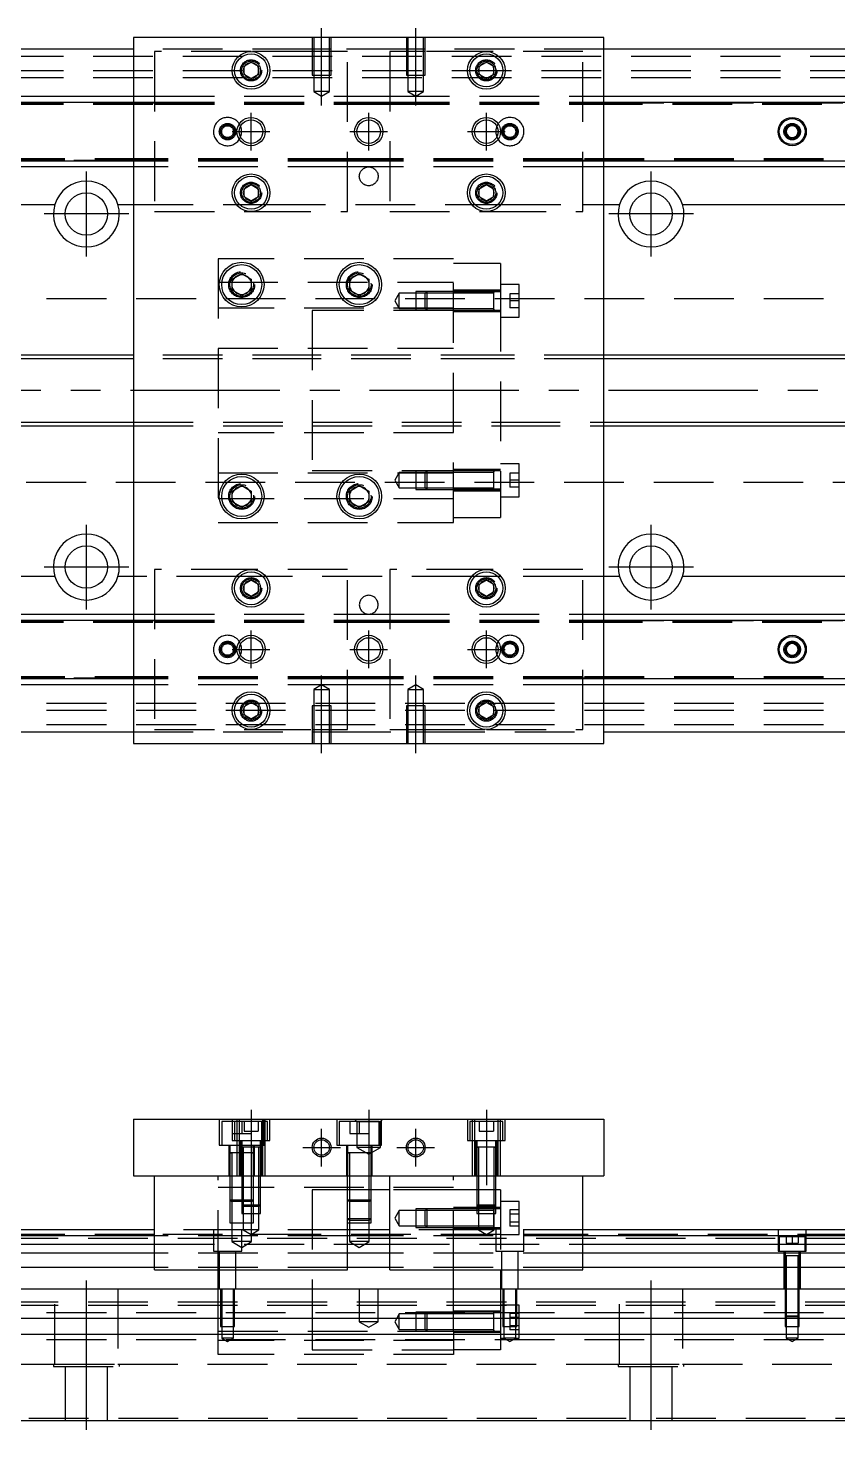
# Model space of a CAD drawing. Extents: x -11 to 662, y -257 to 77.
# Drawn here: x 157.6 to 329.7, y -220.8 to 77 of the extents above; entities that cross this region are included whole.
import ezdxf

# ---------------------------------------------------------------- set-up
doc = ezdxf.new("R2010")
doc.units = 0
doc.linetypes.add('CENTER', pattern=[50.8, 31.75, -6.35, 6.35, -6.35])
doc.linetypes.add('DASHED', pattern=[19.05, 12.7, -6.35])
doc.layers.get('0').update_dxf_attribs({"linetype": 'CONTINUOUS'})
doc.layers.add('CENTER', color=1, linetype='CENTER')

msp = doc.modelspace()

# ---------------------------------------------------------------- linework, layer by layer
at = {"color": 7, "linetype": 'CONTINUOUS'}
for p, q in [((280, 75), (180, 75)), ((180, 75), (180, -75)), ((280, -75), (280, 75)), ((180, 72.5), (0, 72.5)), ((460, 72.5), (280, 72.5)), ((203.5, 68.866026), (205, 69.73205)), ((203.5, 67.133974), (203.5, 68.866026)), ((205, 69.73205), (206.5, 68.866026)), ((206.5, 68.866026), (206.5, 67.133974)), ((253.5, 68.866026), (255, 69.73205)), ((253.5, 67.133974), (253.5, 68.866026)), ((255, 69.73205), (256.5, 68.866026)), ((256.5, 68.866026), (256.5, 67.133974)), ((205, 66.26795), (203.5, 67.133974)), ((206.5, 67.133974), (205, 66.26795)), ((255, 66.26795), (253.5, 67.133974)), ((256.5, 67.133974), (255, 66.26795)), ((0, 62.5), (180, 62.5)), ((0, 61.247728), (180, 61.247728)), ((280, 62.5), (460, 62.5)), ((280, 61.247728), (460, 61.247728)), ((318.75, 55.721688), (320, 56.443376)), ((318.75, 54.278312), (318.75, 55.721688)), ((320, 53.556624), (318.75, 54.278312)), ((320, 56.443376), (321.25, 55.721688)), ((321.25, 54.278312), (320, 53.556624)), ((321.25, 55.721688), (321.25, 54.278312)), ((180, 48.752272), (0, 48.752272)), ((460, 48.752272), (280, 48.752272)), ((180, 47.5), (0, 47.5)), ((460, 47.5), (280, 47.5)), ((203.5, 42.866026), (205, 43.73205)), ((203.5, 41.133974), (203.5, 42.866026)), ((205, 43.73205), (206.5, 42.866026)), ((206.5, 42.866026), (206.5, 41.133974)), ((253.5, 42.866026), (255, 43.73205)), ((253.5, 41.133974), (253.5, 42.866026)), ((255, 43.73205), (256.5, 42.866026)), ((256.5, 42.866026), (256.5, 41.133974)), ((56.708204, 39.5), (163.291796, 39.5)), ((176.708204, 39.5), (180, 39.5)), ((205, 40.26795), (203.5, 41.133974)), ((206.5, 41.133974), (205, 40.26795)), ((255, 40.26795), (253.5, 41.133974)), ((256.5, 41.133974), (255, 40.26795)), ((280, 39.5), (283.291796, 39.5)), ((296.708204, 39.5), (403.291796, 39.5)), ((201, 23.6547), (203, 24.809402)), ((203, 24.809402), (205, 23.6547)), ((226, 23.6547), (228, 24.809402)), ((228, 24.809402), (230, 23.6547)), ((201, 21.3453), (201, 23.6547)), ((203, 20.190598), (201, 21.3453)), ((205, 21.3453), (203, 20.190598)), ((205, 23.6547), (205, 21.3453)), ((226, 21.3453), (226, 23.6547)), ((228, 20.190598), (226, 21.3453)), ((230, 21.3453), (228, 20.190598)), ((230, 23.6547), (230, 21.3453)), ((248, 20.702558), (242, 20.702558)), ((242, 17.402558), (248, 17.402558)), ((180, 7.5), (40.5, 7.5)), ((410, 7.5), (280, 7.5)), ((40.5, -7.5), (180, -7.5)), ((280, -7.5), (410, -7.5)), ((248, -17.402558), (242, -17.402558)), ((201, -21.3453), (203, -20.190598)), ((203, -20.190598), (205, -21.3453)), ((226, -21.3453), (228, -20.190598)), ((228, -20.190598), (230, -21.3453)), ((242, -20.702558), (248, -20.702558)), ((201, -23.6547), (201, -21.3453)), ((203, -24.809402), (201, -23.6547)), ((205, -23.6547), (203, -24.809402)), ((205, -21.3453), (205, -23.6547)), ((226, -23.6547), (226, -21.3453)), ((228, -24.809402), (226, -23.6547)), ((230, -23.6547), (228, -24.809402)), ((230, -21.3453), (230, -23.6547)), ((163.291796, -39.5), (56.708204, -39.5)), ((180, -39.5), (176.708204, -39.5)), ((203.5, -41.133974), (205, -40.26795)), ((203.5, -42.866026), (203.5, -41.133974)), ((205, -40.26795), (206.5, -41.133974)), ((206.5, -41.133974), (206.5, -42.866026)), ((253.5, -41.133974), (255, -40.26795)), ((253.5, -42.866026), (253.5, -41.133974)), ((255, -40.26795), (256.5, -41.133974)), ((256.5, -41.133974), (256.5, -42.866026)), ((283.291796, -39.5), (280, -39.5)), ((403.291796, -39.5), (296.708204, -39.5)), ((205, -43.73205), (203.5, -42.866026)), ((206.5, -42.866026), (205, -43.73205)), ((255, -43.73205), (253.5, -42.866026)), ((256.5, -42.866026), (255, -43.73205)), ((0, -47.5), (180, -47.5)), ((280, -47.5), (460, -47.5)), ((0, -48.752272), (180, -48.752272)), ((280, -48.752272), (460, -48.752272)), ((318.75, -54.278312), (320, -53.556624)), ((320, -53.556624), (321.25, -54.278312)), ((318.75, -55.721688), (318.75, -54.278312)), ((320, -56.443376), (318.75, -55.721688)), ((321.25, -55.721688), (320, -56.443376)), ((321.25, -54.278312), (321.25, -55.721688)), ((180, -61.247728), (0, -61.247728)), ((180, -62.5), (0, -62.5)), ((460, -61.247728), (280, -61.247728)), ((460, -62.5), (280, -62.5)), ((203.5, -67.133974), (205, -66.26795)), ((203.5, -68.866026), (203.5, -67.133974)), ((205, -66.26795), (206.5, -67.133974)), ((206.5, -67.133974), (206.5, -68.866026)), ((253.5, -67.133974), (255, -66.26795)), ((253.5, -68.866026), (253.5, -67.133974)), ((255, -66.26795), (256.5, -67.133974)), ((256.5, -67.133974), (256.5, -68.866026)), ((205, -69.73205), (203.5, -68.866026)), ((206.5, -68.866026), (205, -69.73205)), ((255, -69.73205), (253.5, -68.866026)), ((256.5, -68.866026), (255, -69.73205)), ((0, -72.5), (180, -72.5)), ((280, -72.5), (460, -72.5)), ((180, -75), (280, -75)), ((180, -154.8), (280, -154.8)), ((180, -154.8), (180, -166.8)), ((280, -154.8), (280, -166.8)), ((180, -166.8), (280, -166.8)), ((184.5, -186.8), (184.5, -166.8)), ((225.5, -186.8), (225.5, -166.8)), ((234.5, -186.8), (234.5, -166.8)), ((275.5, -186.8), (275.5, -166.8)), ((184.5, -178.3), (0, -178.3)), ((234.5, -178.3), (225.5, -178.3)), ((460, -178.3), (275.5, -178.3)), ((184.5, -179.552272), (0, -179.552272)), ((0, -181.32668), (184.5, -181.32668)), ((234.5, -179.552272), (225.5, -179.552272)), ((225.5, -181.32668), (234.5, -181.32668)), ((460, -179.552272), (275.5, -179.552272)), ((275.5, -181.32668), (460, -181.32668)), ((184.5, -183.223076), (0, -183.223076)), ((234.5, -183.223076), (225.5, -183.223076)), ((460, -183.223076), (275.5, -183.223076)), ((184.5, -186.277372), (0, -186.277372)), ((184.5, -186.8), (225.5, -186.8)), ((234.5, -186.277372), (225.5, -186.277372)), ((234.5, -186.8), (275.5, -186.8)), ((460, -186.277372), (275.5, -186.277372)), ((0, -190.8), (460, -190.8)), ((460, -197.1), (0, -197.1)), ((460, -200.5), (0, -200.5)), ((0, -218.8), (460, -218.8))]:
    msp.add_line(p, q, dxfattribs=at)
at = {"color": 3, "linetype": 'DASHED'}
for p, q in [((218.000006, 75), (218.000006, 67)), ((218.35, 75), (218.35, 67)), ((221.65, 67), (221.65, 75)), ((221.999994, 67), (221.999994, 75)), ((238.000006, 75), (238.000006, 67)), ((238.35, 75), (238.35, 67)), ((241.65, 67), (241.65, 75)), ((241.999994, 67), (241.999994, 75)), ((218.000006, 72.5), (180, 72.5)), ((184.5, 72), (184.5, 38)), ((205, 72), (184.5, 72)), ((218.000006, 72), (205, 72)), ((221.999994, 72.5), (218.000006, 72.5)), ((221.999994, 72), (218.000006, 72)), ((238.000006, 72.5), (221.999994, 72.5)), ((225.5, 72), (221.999994, 72)), ((225.5, 38), (225.5, 72)), ((234.5, 72), (234.5, 38)), ((238.000006, 72), (234.5, 72)), ((241.999994, 72.5), (238.000006, 72.5)), ((241.999994, 72), (238.000006, 72)), ((280, 72.5), (241.999994, 72.5)), ((255, 72), (241.999994, 72)), ((275.5, 72), (255, 72)), ((275.5, 38), (275.5, 72)), ((0, 71), (460, 71)), ((0, 68), (460, 68)), ((0, 66.5), (460, 66.5)), ((206.973226, 68.326156), (207, 68)), ((218.000006, 67), (221.999994, 67)), ((218.35, 67), (218.35, 63.5)), ((221.65, 63.5), (221.65, 67)), ((238.000006, 67), (241.999994, 67)), ((238.35, 67), (238.35, 63.5)), ((241.65, 63.5), (241.65, 67)), ((256.973226, 68.326156), (257, 68)), ((221.65, 63.5), (218.35, 63.5)), ((218.35, 63.5), (220, 62.547372)), ((220, 62.547372), (221.65, 63.5)), ((241.65, 63.5), (238.35, 63.5)), ((238.35, 63.5), (240, 62.547372)), ((240, 62.547372), (241.65, 63.5)), ((0, 61.1147), (180, 61.1147)), ((0, 61.1), (184.5, 61.1)), ((0, 60.8), (184.5, 60.8)), ((180, 62.5), (184.5, 62.5)), ((180, 61.247728), (184.5, 61.247728)), ((180, 61.1147), (184.5, 61.1147)), ((184.5, 62.5), (225.5, 62.5)), ((184.5, 61.247728), (225.5, 61.247728)), ((184.5, 61.1147), (225.5, 61.1147)), ((184.5, 61.1), (225.5, 61.1)), ((184.5, 60.8), (225.5, 60.8)), ((225.5, 62.5), (234.5, 62.5)), ((225.5, 61.247728), (234.5, 61.247728)), ((225.5, 61.1147), (234.5, 61.1147)), ((225.5, 61.1), (234.5, 61.1)), ((225.5, 60.8), (234.5, 60.8)), ((234.5, 62.5), (275.5, 62.5)), ((234.5, 61.247728), (275.5, 61.247728)), ((234.5, 61.1147), (275.5, 61.1147)), ((234.5, 61.1), (275.5, 61.1)), ((234.5, 60.8), (275.5, 60.8)), ((275.5, 62.5), (280, 62.5)), ((275.5, 61.247728), (280, 61.247728)), ((275.5, 61.1147), (280, 61.1147)), ((275.5, 61.1), (460, 61.1)), ((275.5, 60.8), (460, 60.8)), ((280, 61.1147), (460, 61.1147)), ((321.477374, 55.25955), (321.5, 55)), ((184.5, 49.2), (0, 49.2)), ((184.5, 48.9), (0, 48.9)), ((180, 48.8853), (0, 48.8853)), ((184.5, 48.8853), (180, 48.8853)), ((184.5, 48.752272), (180, 48.752272)), ((225.5, 49.2), (184.5, 49.2)), ((225.5, 48.9), (184.5, 48.9)), ((225.5, 48.8853), (184.5, 48.8853)), ((225.5, 48.752272), (184.5, 48.752272)), ((234.5, 49.2), (225.5, 49.2)), ((234.5, 48.9), (225.5, 48.9)), ((234.5, 48.8853), (225.5, 48.8853)), ((234.5, 48.752272), (225.5, 48.752272)), ((275.5, 49.2), (234.5, 49.2)), ((275.5, 48.9), (234.5, 48.9)), ((275.5, 48.8853), (234.5, 48.8853)), ((275.5, 48.752272), (234.5, 48.752272)), ((460, 49.2), (275.5, 49.2)), ((460, 48.9), (275.5, 48.9)), ((280, 48.8853), (275.5, 48.8853)), ((280, 48.752272), (275.5, 48.752272)), ((460, 48.8853), (280, 48.8853)), ((184.5, 47.5), (180, 47.5)), ((225.5, 47.5), (184.5, 47.5)), ((234.5, 47.5), (225.5, 47.5)), ((275.5, 47.5), (234.5, 47.5)), ((280, 47.5), (275.5, 47.5)), ((206.973226, 42.326156), (207, 42)), ((253, 42), (253.030168, 42.346066)), ((180, 39.5), (201.877502, 39.5)), ((201.877502, 39.5), (202.55051, 39.5)), ((202.55051, 39.5), (207.44949, 39.5)), ((207.44949, 39.5), (208.122498, 39.5)), ((208.122498, 39.5), (251.877502, 39.5)), ((251.877502, 39.5), (252.55051, 39.5)), ((252.55051, 39.5), (257.44949, 39.5)), ((257.44949, 39.5), (258.122498, 39.5)), ((258.122498, 39.5), (275.5, 39.5)), ((275.5, 39.5), (280, 39.5)), ((184.5, 38), (205, 38)), ((205, 38), (225.5, 38)), ((234.5, 38), (255, 38)), ((255, 38), (275.5, 38)), ((198, 28), (198, -28)), ((248, 28), (198, 28)), ((248, -28), (248, 28)), ((258, 27), (248, 27)), ((258, 27), (258, 20.976176)), ((198, 23), (248, 23)), ((205.483582, 22.786038), (205.5, 22.5)), ((230.483582, 22.786038), (230.5, 22.5)), ((240, 21.052554), (240, 17.052564)), ((242.35, 21.052554), (240, 21.052554)), ((242.35, 21.052558), (242, 20.702558)), ((242.35, 21.052558), (242.35, 17.052558)), ((248, 21.052554), (242.35, 21.052554)), ((258, 21.302558), (248, 21.302558)), ((256.605, 21.052558), (248, 21.052556)), ((258, 20.976176), (248, 20.976176)), ((258, 21.052558), (256.595, 21.052558)), ((256.6, 17.052554), (256.6, 21.052564)), ((256.6, 17.052554), (256.6, 21.052564)), ((256.6, 20.702558), (256.6, 21.052564)), ((256.6, 20.836098), (256.6, 21.052558)), ((256.6, 21.052558), (256.6, 20.835892)), ((262, 22.552558), (258, 22.552558)), ((258, 20.976176), (258, -20.976176)), ((262, 15.552558), (262, 22.552558)), ((460, 19.5), (61.969694, 19.5)), ((236.5, 20.702558), (235.547372, 19.052558)), ((235.547372, 19.052558), (236.5, 17.402558)), ((236.5, 17.402558), (236.5, 20.702558)), ((240, 20.702558), (236.5, 20.702558)), ((242, 20.702558), (240, 20.702558)), ((242, 17.402558), (242, 20.702558)), ((248, 20.702558), (242, 20.702558)), ((256.6, 20.702558), (248, 20.702558)), ((256.6, 17.26902), (256.6, 20.836098)), ((256.6, 17.402558), (256.6, 20.702558)), ((260, 20.552558), (260, 19.052558)), ((262, 20.552558), (260, 20.552558)), ((262, 19.052558), (260, 19.052558)), ((260, 19.052558), (260, 17.552558)), ((248, 17.5), (198, 17.5)), ((218, 17), (218, -17)), ((248, 17), (218, 17)), ((236.5, 17.402558), (240, 17.402558)), ((240, 17.402558), (242, 17.402558)), ((240, 17.052564), (242.35, 17.052564)), ((242, 17.402558), (242.35, 17.052558)), ((242, 17.402558), (248, 17.402558)), ((242.35, 17.052564), (248, 17.052564)), ((248, 17.402558), (256.6, 17.402558)), ((248, 17.052562), (256.605, 17.052558)), ((248, 16.802558), (258, 16.802558)), ((256.595, 17.052558), (258, 17.052558)), ((256.6, 17.052554), (256.6, 17.402558)), ((256.6, 17.269268), (256.6, 17.052558)), ((256.6, 17.052558), (256.6, 17.26902)), ((258, 15.552558), (262, 15.552558)), ((262, 17.552558), (260, 17.552558)), ((198, 9), (248, 9)), ((218, 7.5), (180, 7.5)), ((218, 6.75), (180, 6.75)), ((258, 7.5), (218, 7.5)), ((258, 6.75), (218, 6.75)), ((280, 7.5), (258, 7.5)), ((280, 6.75), (258, 6.75)), ((180, -6.75), (218, -6.75)), ((180, -7.5), (218, -7.5)), ((218, -6.75), (258, -6.75)), ((218, -7.5), (258, -7.5)), ((258, -6.75), (280, -6.75)), ((258, -7.5), (280, -7.5)), ((248, -9), (198, -9)), ((198, -17.5), (248, -17.5)), ((218, -17), (248, -17)), ((236.5, -17.402558), (235.547372, -19.052558)), ((236.5, -20.702558), (236.5, -17.402558)), ((240, -17.402558), (236.5, -17.402558)), ((240, -17.052564), (240, -21.052554)), ((242.35, -17.052564), (240, -17.052564)), ((242, -17.402558), (240, -17.402558)), ((242.35, -17.052558), (242, -17.402558)), ((242, -20.702558), (242, -17.402558)), ((248, -17.402558), (242, -17.402558)), ((242.35, -17.052558), (242.35, -21.052558)), ((248, -17.052564), (242.35, -17.052564)), ((258, -16.802558), (248, -16.802558)), ((256.605, -17.052558), (248, -17.052562)), ((256.6, -17.402558), (248, -17.402558)), ((258, -17.052558), (256.595, -17.052558)), ((256.6, -21.052564), (256.6, -17.052554)), ((256.6, -17.402558), (256.6, -17.052554)), ((256.6, -17.26902), (256.6, -17.052558)), ((256.6, -17.052558), (256.6, -17.269226)), ((256.6, -20.836098), (256.6, -17.26902)), ((256.6, -20.702558), (256.6, -17.402558)), ((262, -15.552558), (258, -15.552558)), ((260, -17.552558), (260, -19.052558)), ((262, -17.552558), (260, -17.552558)), ((262, -22.552558), (262, -15.552558)), ((61.969694, -19.5), (460, -19.5)), ((235.547372, -19.052558), (236.5, -20.702558)), ((236.5, -20.702558), (240, -20.702558)), ((240, -20.702558), (242, -20.702558)), ((242, -20.702558), (242.35, -21.052558)), ((242, -20.702558), (248, -20.702558)), ((248, -20.702558), (256.6, -20.702558)), ((256.6, -21.052564), (256.6, -20.702558)), ((256.6, -20.83585), (256.6, -21.052558)), ((256.6, -21.052558), (256.6, -20.836098)), ((262, -19.052558), (260, -19.052558)), ((260, -19.052558), (260, -20.552558)), ((262, -20.552558), (260, -20.552558)), ((248, -23), (198, -23)), ((205.483582, -22.213962), (205.5, -22.5)), ((230.483582, -22.213962), (230.5, -22.5)), ((240, -21.052554), (242.35, -21.052554)), ((242.35, -21.052554), (248, -21.052554)), ((258, -20.976176), (248, -20.976176)), ((258, -20.976176), (248, -20.976176)), ((248, -21.052556), (256.605, -21.052558)), ((248, -21.302558), (258, -21.302558)), ((256.595, -21.052558), (258, -21.052558)), ((258, -20.976176), (258, -27)), ((258, -22.552558), (262, -22.552558)), ((198, -28), (248, -28)), ((248, -27), (258, -27)), ((184.5, -38), (184.5, -72)), ((205, -38), (184.5, -38)), ((225.5, -38), (205, -38)), ((225.5, -72), (225.5, -38)), ((255, -38), (234.5, -38)), ((234.5, -38), (234.5, -72)), ((275.5, -38), (255, -38)), ((275.5, -72), (275.5, -38)), ((201.877502, -39.5), (180, -39.5)), ((202.55051, -39.5), (201.877502, -39.5)), ((207.44949, -39.5), (202.55051, -39.5)), ((206.973226, -41.673844), (207, -42)), ((208.122498, -39.5), (207.44949, -39.5)), ((251.877502, -39.5), (208.122498, -39.5)), ((252.55051, -39.5), (251.877502, -39.5)), ((257.44949, -39.5), (252.55051, -39.5)), ((256.973226, -41.673844), (257, -42)), ((258.122498, -39.5), (257.44949, -39.5)), ((275.5, -39.5), (258.122498, -39.5)), ((280, -39.5), (275.5, -39.5)), ((180, -47.5), (184.5, -47.5)), ((184.5, -47.5), (225.5, -47.5)), ((225.5, -47.5), (234.5, -47.5)), ((234.5, -47.5), (275.5, -47.5)), ((275.5, -47.5), (280, -47.5)), ((0, -48.8853), (180, -48.8853)), ((0, -48.9), (184.5, -48.9)), ((0, -49.2), (184.5, -49.2)), ((180, -48.752272), (184.5, -48.752272)), ((180, -48.8853), (184.5, -48.8853)), ((184.5, -48.752272), (225.5, -48.752272)), ((184.5, -48.8853), (225.5, -48.8853)), ((184.5, -48.9), (225.5, -48.9)), ((184.5, -49.2), (225.5, -49.2)), ((225.5, -48.752272), (234.5, -48.752272)), ((225.5, -48.8853), (234.5, -48.8853)), ((225.5, -48.9), (234.5, -48.9)), ((225.5, -49.2), (234.5, -49.2)), ((234.5, -48.752272), (275.5, -48.752272)), ((234.5, -48.8853), (275.5, -48.8853)), ((234.5, -48.9), (275.5, -48.9)), ((234.5, -49.2), (275.5, -49.2)), ((275.5, -48.752272), (280, -48.752272)), ((275.5, -48.8853), (280, -48.8853)), ((275.5, -48.9), (460, -48.9)), ((275.5, -49.2), (460, -49.2)), ((280, -48.8853), (460, -48.8853)), ((321.477374, -54.74045), (321.5, -55)), ((184.5, -60.8), (0, -60.8)), ((184.5, -61.1), (0, -61.1)), ((180, -61.1147), (0, -61.1147)), ((184.5, -61.1147), (180, -61.1147)), ((184.5, -61.247728), (180, -61.247728)), ((184.5, -62.5), (180, -62.5)), ((225.5, -60.8), (184.5, -60.8)), ((225.5, -61.1), (184.5, -61.1)), ((225.5, -61.1147), (184.5, -61.1147)), ((225.5, -61.247728), (184.5, -61.247728)), ((225.5, -62.5), (184.5, -62.5)), ((234.5, -60.8), (225.5, -60.8)), ((234.5, -61.1), (225.5, -61.1)), ((234.5, -61.1147), (225.5, -61.1147)), ((234.5, -61.247728), (225.5, -61.247728)), ((234.5, -62.5), (225.5, -62.5)), ((275.5, -60.8), (234.5, -60.8)), ((275.5, -61.1), (234.5, -61.1)), ((275.5, -61.1147), (234.5, -61.1147)), ((275.5, -61.247728), (234.5, -61.247728)), ((275.5, -62.5), (234.5, -62.5)), ((460, -60.8), (275.5, -60.8)), ((460, -61.1), (275.5, -61.1)), ((280, -61.1147), (275.5, -61.1147)), ((280, -61.247728), (275.5, -61.247728)), ((280, -62.5), (275.5, -62.5)), ((460, -61.1147), (280, -61.1147)), ((220, -62.547372), (218.35, -63.5)), ((218.35, -63.5), (220, -63.5)), ((218.35, -63.5), (218.35, -67)), ((221.65, -63.5), (220, -62.547372)), ((220, -63.5), (221.65, -63.5)), ((221.65, -67), (221.65, -63.5)), ((240, -62.547372), (238.35, -63.5)), ((238.35, -63.5), (240, -63.5)), ((238.35, -63.5), (238.35, -67)), ((241.65, -63.5), (240, -62.547372)), ((240, -63.5), (241.65, -63.5)), ((241.65, -67), (241.65, -63.5)), ((460, -66.5), (0, -66.5)), ((460, -68), (0, -68)), ((206.973226, -67.673844), (207, -68)), ((221.999994, -67), (218.000006, -67)), ((218.000006, -67), (218.000006, -75)), ((218.35, -67), (218.35, -75)), ((221.65, -75), (221.65, -67)), ((221.999994, -75), (221.999994, -67)), ((241.999994, -67), (238.000006, -67)), ((238.000006, -67), (238.000006, -75)), ((238.35, -67), (238.35, -75)), ((241.65, -75), (241.65, -67)), ((241.999994, -75), (241.999994, -67)), ((256.973226, -67.673844), (257, -68)), ((460, -71), (0, -71)), ((180, -72.5), (218.000006, -72.5)), ((184.5, -72), (205, -72)), ((205, -72), (218.000006, -72)), ((218.000006, -72), (221.999994, -72)), ((218.000006, -72.5), (221.999994, -72.5)), ((221.999994, -72), (225.5, -72)), ((221.999994, -72.5), (238.000006, -72.5)), ((234.5, -72), (238.000006, -72)), ((238.000006, -72), (241.999994, -72)), ((238.000006, -72.5), (241.999994, -72.5)), ((241.999994, -72), (255, -72)), ((241.999994, -72.5), (280, -72.5)), ((255, -72), (275.5, -72)), ((198.25, -154.8), (198.25, -160.3)), ((201, -154.8), (201, -159.3)), ((202.000006, -154.8), (202.000006, -155.3)), ((202.5, -154.8), (202.5, -166.8)), ((207.5, -166.8), (207.5, -154.8)), ((207.75, -160.3), (207.75, -154.8)), ((207.999994, -155.3), (207.999994, -154.8)), ((209, -159.3), (209, -154.8)), ((223.25, -154.8), (223.25, -160.3)), ((227.5, -155.3), (227, -154.8)), ((232.5, -155.3), (233, -154.8)), ((232.75, -160.3), (232.75, -154.8)), ((251, -154.8), (251, -159.3)), ((252.000006, -154.8), (252.000006, -155.3)), ((252.5, -154.8), (252.5, -166.8)), ((257.5, -166.8), (257.5, -154.8)), ((257.999994, -155.3), (257.999994, -154.8)), ((259, -159.3), (259, -154.8)), ((201.5, -155.3), (198.75, -155.3)), ((198.75, -155.3), (198.75, -160.3)), ((201, -157.8), (203, -157.8)), ((208.5, -155.3), (201.5, -155.3)), ((201.5, -155.3), (201.5, -159.3)), ((202.000006, -155.3), (202.000006, -159.3)), ((203, -155.3), (203, -157.8)), ((203, -157.8), (205, -157.8)), ((203.5, -155.3), (203.5, -157.3)), ((203.5, -157.3), (205, -157.3)), ((205, -155.3), (205, -157.3)), ((205, -157.3), (206.5, -157.3)), ((205, -157.3), (205, -157.8)), ((206.5, -155.3), (206.5, -157.3)), ((207.25, -159.3), (207.25, -155.3)), ((207.999994, -159.3), (207.999994, -155.3)), ((208.5, -159.3), (208.5, -155.3)), ((232.25, -155.3), (223.75, -155.3)), ((223.75, -155.3), (223.75, -160.3)), ((226, -155.3), (226, -157.8)), ((226, -157.8), (228, -157.8)), ((227.5, -155.3), (227.5, -160.8)), ((227.5, -155.3), (232.5, -155.3)), ((228, -155.3), (228, -157.8)), ((228, -157.8), (230, -157.8)), ((230, -155.3), (230, -157.8)), ((232.25, -160.3), (232.25, -155.3)), ((232.5, -160.8), (232.5, -155.3)), ((258.5, -155.3), (251.5, -155.3)), ((251.5, -155.3), (251.5, -159.3)), ((252.000006, -155.3), (252.000006, -159.3)), ((253.5, -155.3), (253.5, -157.3)), ((253.5, -157.3), (255, -157.3)), ((255, -155.3), (255, -157.3)), ((255, -157.3), (256.5, -157.3)), ((256.5, -155.3), (256.5, -157.3)), ((257.999994, -159.3), (257.999994, -155.3)), ((258.5, -159.3), (258.5, -155.3)), ((198.25, -160.3), (207.75, -160.3)), ((200.25, -160.3), (200.25, -166.8)), ((200.5, -160.3), (200.5, -161.9)), ((201, -159.3), (209, -159.3)), ((202.000006, -159.3), (202.000006, -166.8)), ((202.75, -159.3), (202.75, -166.8)), ((207.000006, -160.7), (202.999994, -160.7)), ((207.000006, -160.7), (202.999994, -160.7)), ((207.000006, -160.7), (202.999994, -160.7)), ((203, -159.3), (203, -160.7)), ((203, -160.695), (203, -160.7)), ((203.216708, -160.7), (203, -160.7)), ((203, -160.7), (203, -166.8)), ((203, -160.7), (203, -160.705)), ((206.783332, -160.7), (203.216708, -160.7)), ((203.35, -160.7), (203.35, -166.8)), ((205.5, -160.7), (205.5, -160.3)), ((205.5, -161.9), (205.5, -160.7)), ((205.75, -166.8), (205.75, -160.3)), ((206.65, -166.8), (206.65, -160.7)), ((207, -160.7), (206.783332, -160.7)), ((207, -160.7), (207, -159.3)), ((207, -160.7), (207, -160.695)), ((207, -166.8), (207, -160.7)), ((207, -160.705), (207, -160.7)), ((207.25, -166.8), (207.25, -159.3)), ((207.999994, -166.8), (207.999994, -159.3)), ((223.25, -160.3), (232.75, -160.3)), ((225.25, -160.3), (225.25, -166.8)), ((225.5, -160.3), (225.5, -161.9)), ((232.5, -160.8), (227.5, -160.8)), ((227.5, -160.8), (230, -162.243376)), ((230, -162.243376), (232.5, -160.8)), ((230.5, -161.9), (230.5, -160.3)), ((230.75, -166.8), (230.75, -160.3)), ((251, -159.3), (259, -159.3)), ((252.000006, -159.3), (252.000006, -166.8)), ((252.75, -159.3), (252.75, -166.8)), ((257.000006, -160.7), (252.999994, -160.7)), ((257.000006, -160.7), (252.999994, -160.7)), ((257.000006, -160.7), (252.999994, -160.7)), ((257.000006, -160.7), (252.999994, -160.7)), ((253, -159.3), (253, -160.7)), ((253, -160.695), (253, -160.7)), ((253, -160.7), (253.216462, -160.7)), ((253.216708, -160.7), (253, -160.7)), ((253, -160.7), (253, -160.705)), ((253, -160.7), (253, -166.8)), ((256.783332, -160.7), (253.216708, -160.7)), ((253.35, -160.7), (253.35, -166.8)), ((256.65, -166.8), (256.65, -160.7)), ((257, -160.7), (256.783332, -160.7)), ((256.783538, -160.7), (257, -160.7)), ((257, -160.7), (257, -159.3)), ((257, -160.7), (257, -160.695)), ((257, -160.705), (257, -160.7)), ((257, -166.8), (257, -160.7)), ((257.25, -166.8), (257.25, -159.3)), ((257.999994, -166.8), (257.999994, -159.3)), ((205.500006, -161.9), (200.499994, -161.9)), ((202.000006, -161.9), (200.499994, -161.9)), ((200.5, -161.895), (200.5, -161.9)), ((200.5, -161.9), (200.757448, -161.9)), ((200.757468, -161.9), (200.5, -161.9)), ((200.5, -161.9), (200.5, -161.905)), ((200.5, -161.9), (200.5, -166.8)), ((201.999766, -161.9), (200.757468, -161.9)), ((200.9, -161.9), (200.9, -166.8)), ((203, -161.9), (201.999766, -161.9)), ((203, -161.9), (202.000006, -161.9)), ((203.35, -161.9), (203, -161.9)), ((203.350064, -161.9), (203, -161.9)), ((205.500006, -161.9), (203.35, -161.9)), ((205.242552, -161.9), (203.350064, -161.9)), ((205.1, -166.8), (205.1, -161.9)), ((205.5, -161.9), (205.242552, -161.9)), ((205.242602, -161.9), (205.5, -161.9)), ((205.5, -161.9), (205.5, -161.895)), ((205.5, -161.905), (205.5, -161.9)), ((205.5, -166.8), (205.5, -161.9)), ((230.500006, -161.9), (225.499994, -161.9)), ((230.500006, -161.9), (225.499994, -161.9)), ((225.5, -161.895), (225.5, -161.9)), ((225.5, -161.9), (225.757448, -161.9)), ((225.757468, -161.9), (225.5, -161.9)), ((225.5, -161.9), (225.5, -166.8)), ((225.5, -161.9), (225.5, -161.905)), ((230.242552, -161.9), (225.757468, -161.9)), ((225.9, -161.9), (225.9, -166.8)), ((230.1, -166.8), (230.1, -161.9)), ((230.5, -161.9), (230.242552, -161.9)), ((230.242602, -161.9), (230.5, -161.9)), ((230.5, -161.9), (230.5, -161.895)), ((230.5, -166.8), (230.5, -161.9)), ((230.5, -161.905), (230.5, -161.9)), ((198, -186.8), (198, -166.8)), ((248, -169.3), (198, -169.3)), ((200.5, -166.8), (200.5, -171.9)), ((200.500006, -166.8), (200.500006, -171.900006)), ((200.9, -166.8), (200.9, -172.3)), ((203, -166.8), (203, -172.95)), ((203.000006, -166.8), (203.000002, -172.95)), ((203.35, -166.8), (203.35, -173.3)), ((205.1, -172.3), (205.1, -166.8)), ((205.499994, -171.900006), (205.499994, -166.8)), ((205.5, -171.9), (205.5, -166.8)), ((206.65, -173.3), (206.65, -166.8)), ((206.999998, -172.95), (206.999994, -166.8)), ((207, -172.95), (207, -166.8)), ((225.9, -166.8), (225.9, -172.3)), ((230.1, -172.3), (230.1, -166.8)), ((230.499994, -171.900006), (230.499994, -166.8)), ((230.5, -171.9), (230.5, -166.8)), ((248, -186.8), (248, -166.8)), ((253, -166.8), (253, -172.95)), ((253.000006, -166.8), (253.000006, -172.950006)), ((253.35, -166.8), (253.35, -173.3)), ((256.65, -173.3), (256.65, -166.8)), ((256.999994, -172.950006), (256.999994, -166.8)), ((257, -172.95), (257, -166.8)), ((200.5, -171.9), (203, -171.9)), ((200.5, -171.9), (200.9, -172.3)), ((200.500006, -171.900006), (200.500006, -176.8)), ((203, -172.3), (200.9, -172.3)), ((200.9, -172.3), (200.9, -176.8)), ((203, -171.9), (203.35, -171.9)), ((203.35, -172.3), (203, -172.3)), ((203.35, -171.9), (205.5, -171.9)), ((205.1, -172.3), (203.35, -172.3)), ((205.1, -172.3), (205.5, -171.9)), ((205.1, -176.8), (205.1, -172.3)), ((205.499994, -173.3), (205.499994, -171.900006)), ((218, -169.8), (218, -200.5)), ((225.5, -169.8), (218, -169.8)), ((225.9, -169.8), (225.5, -169.8)), ((225.5, -171.9), (230.5, -171.9)), ((225.5, -171.9), (225.9, -172.3)), ((230.1, -169.8), (225.9, -169.8)), ((230.1, -172.3), (225.9, -172.3)), ((225.9, -172.3), (225.9, -176.8)), ((230.5, -169.8), (230.1, -169.8)), ((230.1, -172.3), (230.5, -171.9)), ((230.1, -176.8), (230.1, -172.3)), ((230.499994, -176.8), (230.499994, -171.900006)), ((234.5, -169.8), (230.5, -169.8)), ((248, -169.8), (234.5, -169.8)), ((253, -169.8), (248, -169.8)), ((253.35, -169.8), (253, -169.8)), ((256.65, -169.8), (253.35, -169.8)), ((257, -169.8), (256.65, -169.8)), ((258, -169.8), (257, -169.8)), ((258, -169.8), (258, -186.8)), ((262, -172.3), (258, -172.3)), ((262, -179.3), (262, -172.3)), ((203, -172.95), (207, -172.95)), ((203, -172.95), (203.35, -173.3)), ((203.000002, -172.95), (203.000006, -174.8)), ((203.000006, -174.8), (206.999994, -174.8)), ((206.65, -173.3), (203.35, -173.3)), ((203.35, -173.3), (203.35, -174.8)), ((203.35, -174.8), (203.35, -178.3)), ((205.499994, -174.8), (205.499994, -173.3)), ((205.499994, -176.8), (205.499994, -174.8)), ((206.65, -173.3), (207, -172.95)), ((206.65, -174.8), (206.65, -173.3)), ((206.65, -178.3), (206.65, -174.8)), ((206.999994, -174.8), (206.999998, -172.95)), ((236.5, -174.15), (235.547372, -175.8)), ((236.5, -177.45), (236.5, -174.15)), ((240, -174.15), (236.5, -174.15)), ((242.35, -173.800002), (240, -173.800006)), ((240, -173.800006), (240, -177.799994)), ((242, -174.15), (240, -174.15)), ((242.35, -173.8), (242, -174.15)), ((242, -177.45), (242, -174.15)), ((248, -174.15), (242, -174.15)), ((242.35, -173.8), (242.35, -177.8)), ((248, -173.8), (242.35, -173.8)), ((248, -173.800006), (242.35, -173.800002)), ((258, -173.55), (248, -173.55)), ((253.000006, -173.8), (248, -173.8)), ((253.000006, -174.15), (248, -174.15)), ((253, -172.95), (257, -172.95)), ((253, -172.95), (253.35, -173.3)), ((253.000006, -172.950006), (253.000006, -174.8)), ((256.6, -173.8), (253.000006, -173.8)), ((256.6, -174.15), (253.000006, -174.15)), ((253.000006, -174.8), (256.999994, -174.8)), ((256.65, -173.3), (253.35, -173.3)), ((253.35, -173.3), (253.35, -174.8)), ((253.35, -174.8), (253.35, -178.3)), ((256.6, -173.8), (256.595, -173.8)), ((256.6, -174.8), (256.6, -173.799994)), ((256.6, -175.8), (256.6, -173.799994)), ((256.6, -177.800006), (256.6, -173.799994)), ((256.999994, -173.8), (256.6, -173.8)), ((256.605, -173.8), (256.6, -173.8)), ((256.6, -177.800006), (256.6, -174.8)), ((256.65, -173.3), (257, -172.95)), ((256.65, -174.8), (256.65, -173.3)), ((256.65, -178.3), (256.65, -174.8)), ((256.999994, -174.8), (256.999994, -172.950006)), ((258, -173.8), (256.999994, -173.8)), ((260, -174.06795), (260, -174.933974)), ((262, -174.06795), (260, -174.06795)), ((262, -174.933974), (260, -174.933974)), ((260, -174.933974), (260, -176.666026)), ((203.35, -178.3), (184.5, -178.3)), ((197, -178.3), (197, -182.8)), ((200.500006, -176.8), (205.499994, -176.8)), ((200.9, -176.8), (200.9, -180.8)), ((203, -182.8), (203, -178.3)), ((206.65, -178.3), (203.35, -178.3)), ((203.35, -178.3), (205, -179.252628)), ((205, -179.252628), (206.65, -178.3)), ((205.1, -180.8), (205.1, -176.8)), ((225.5, -178.3), (206.65, -178.3)), ((225.5, -175.9), (230.5, -175.9)), ((225.5, -175.9), (225.9, -176.3)), ((225.500006, -176.8), (230.499994, -176.8)), ((230.1, -176.3), (225.9, -176.3)), ((225.9, -176.8), (225.9, -180.8)), ((230.1, -176.3), (230.5, -175.9)), ((230.1, -180.8), (230.1, -176.8)), ((253.35, -178.3), (234.5, -178.3)), ((235.547372, -175.8), (236.5, -177.45)), ((236.5, -177.45), (240, -177.45)), ((240, -177.45), (242, -177.45)), ((240, -177.799994), (242.35, -177.799998)), ((242, -177.45), (248, -177.45)), ((242, -177.45), (242.35, -177.8)), ((242, -177.45), (248, -177.45)), ((242.35, -177.799998), (248, -177.799994)), ((242.35, -177.8), (248, -177.799998)), ((248, -177.45), (256.6, -177.45)), ((248, -177.799998), (256.605, -177.8)), ((248, -178.05), (258, -178.05)), ((256.65, -178.3), (253.35, -178.3)), ((253.35, -178.3), (255, -179.252628)), ((255, -179.252628), (256.65, -178.3)), ((256.595, -177.8), (258, -177.8)), ((275.5, -178.3), (256.65, -178.3)), ((257, -178.3), (257, -182.8)), ((260, -176.666026), (260, -177.53205)), ((262, -176.666026), (260, -176.666026)), ((262, -177.53205), (260, -177.53205)), ((263, -182.8), (263, -178.3)), ((317, -178.3), (317, -182.8)), ((323, -182.8), (323, -178.3)), ((37, -180.05), (410.005, -180.05)), ((184.5, -179.3), (40.5, -179.3)), ((218, -179.3), (184.5, -179.3)), ((225.5, -179.552272), (184.5, -179.552272)), ((184.5, -181.32668), (225.5, -181.32668)), ((205.1, -180.8), (200.9, -180.8)), ((200.9, -180.8), (203, -182.012436)), ((203, -182.012436), (205.1, -180.8)), ((258, -179.3), (218, -179.3)), ((230.1, -180.8), (225.9, -180.8)), ((225.9, -180.8), (228, -182.012436)), ((228, -182.012436), (230.1, -180.8)), ((275.5, -179.552272), (234.5, -179.552272)), ((234.5, -181.32668), (275.5, -181.32668)), ((258, -179.3), (262, -179.3)), ((275.5, -179.3), (262, -179.3)), ((410.005, -179.3), (275.5, -179.3)), ((322.75, -179.8), (317.25, -179.8)), ((317.25, -179.8), (317.25, -182.8)), ((318.75, -179.8), (318.75, -181.1)), ((318.75, -181.1), (320, -181.1)), ((320, -179.8), (320, -181.1)), ((320, -181.1), (321.25, -181.1)), ((321.25, -179.8), (321.25, -181.1)), ((322.75, -182.8), (322.75, -179.8)), ((225.5, -183.223076), (184.5, -183.223076)), ((197, -182.8), (203, -182.8)), ((198.25, -182.8), (198.25, -190.8)), ((201.75, -190.8), (201.75, -182.8)), ((275.5, -183.223076), (234.5, -183.223076)), ((257, -182.8), (263, -182.8)), ((258.25, -182.8), (258.25, -190.8)), ((261.75, -190.8), (261.75, -182.8)), ((317, -182.8), (323, -182.8)), ((318.25, -182.8), (318.25, -190.8)), ((319.998804, -183.8), (318.499994, -183.8)), ((318.5, -182.8), (318.5, -183.8)), ((318.5, -183.795), (318.5, -183.8)), ((318.624678, -183.8), (318.5, -183.8)), ((318.5, -183.8), (318.5, -183.805)), ((318.5, -183.8), (318.5, -190.8)), ((319.998804, -183.8), (318.624678, -183.8)), ((318.75, -183.8), (318.75, -190.8)), ((321.500006, -183.8), (319.998804, -183.8)), ((321.37533, -183.8), (319.998804, -183.8)), ((321.25, -190.8), (321.25, -183.8)), ((321.5, -183.8), (321.37533, -183.8)), ((321.5, -183.8), (321.5, -182.8)), ((321.5, -183.8), (321.5, -183.795)), ((321.5, -183.805), (321.5, -183.8)), ((321.5, -190.8), (321.5, -183.8)), ((321.75, -190.8), (321.75, -182.8)), ((225.5, -186.277372), (184.5, -186.277372)), ((198, -190.8), (198, -186.8)), ((275.5, -186.277372), (234.5, -186.277372)), ((248, -190.8), (248, -186.8)), ((258, -186.8), (258, -190.8)), ((37, -193.55), (410.005, -193.55)), ((163.291796, -206.8), (163.291796, -190.8)), ((176.708204, -190.8), (176.708204, -206.8)), ((198, -197.1), (198, -190.8)), ((198.500006, -190.8), (198.500006, -197.1)), ((198.75, -190.8), (198.75, -198.8)), ((201.25, -198.8), (201.25, -190.8)), ((201.499994, -197.1), (201.499994, -190.8)), ((228, -190.8), (228, -197.8)), ((232, -197.8), (232, -190.8)), ((248, -197.1), (248, -190.8)), ((258, -190.8), (258, -197.1)), ((258.500006, -190.8), (258.500006, -197.1)), ((258.75, -190.8), (258.75, -198.8)), ((261.25, -198.8), (261.25, -190.8)), ((261.499994, -197.1), (261.499994, -190.8)), ((283.291796, -206.8), (283.291796, -190.8)), ((296.708204, -190.8), (296.708204, -206.8)), ((318.5, -190.8), (318.5, -196.55)), ((318.500006, -190.8), (318.500002, -196.55)), ((318.75, -190.8), (318.75, -196.8)), ((321.25, -196.8), (321.25, -190.8)), ((321.499998, -196.55), (321.499994, -190.8)), ((321.5, -196.55), (321.5, -190.8)), ((460, -195.95), (0, -195.95)), ((37, -194.3), (410.005, -194.3)), ((236.5, -196.15), (235.547372, -197.8)), ((236.5, -199.45), (236.5, -196.15)), ((240, -196.15), (236.5, -196.15)), ((242.35, -195.800002), (240, -195.800006)), ((240, -195.800006), (240, -199.799994)), ((242, -196.15), (240, -196.15)), ((242.35, -195.8), (242, -196.15)), ((242, -199.45), (242, -196.15)), ((248, -196.15), (242, -196.15)), ((242.35, -195.8), (242.35, -199.8)), ((248, -195.8), (242.35, -195.8)), ((248, -195.800006), (242.35, -195.800002)), ((258, -195.55), (248, -195.55)), ((256.6, -195.8), (248, -195.8)), ((256.6, -196.15), (248, -196.15)), ((256.6, -195.8), (256.595, -195.8)), ((256.6, -197.1), (256.6, -195.799994)), ((256.6, -197.8), (256.6, -195.799994)), ((256.6, -199.800006), (256.6, -195.799994)), ((256.6, -195.8), (256.6, -196.016668)), ((256.6, -196.016708), (256.6, -195.8)), ((256.605, -195.8), (256.6, -195.8)), ((258, -195.8), (256.6, -195.8)), ((256.6, -197.099824), (256.6, -196.016708)), ((258.500006, -194.3), (258, -194.3)), ((261.499994, -194.3), (258.500006, -194.3)), ((260, -196.06795), (260, -196.933974)), ((262, -196.06795), (260, -196.06795)), ((262, -194.3), (261.499994, -194.3)), ((262, -197.1), (262, -194.3)), ((198, -199.8), (198, -197.1)), ((198.500006, -197.1), (198.500006, -198.8)), ((198.500006, -198.8), (201.499994, -198.8)), ((198.75, -198.8), (198.75, -201.3)), ((201.25, -201.3), (201.25, -198.8)), ((201.499994, -198.8), (201.499994, -197.1)), ((232, -197.8), (228, -197.8)), ((228, -197.8), (230, -198.9547)), ((230, -198.9547), (232, -197.8)), ((235.547372, -197.8), (236.5, -199.45)), ((236.5, -199.45), (240, -199.45)), ((240, -199.45), (242, -199.45)), ((242, -199.45), (248, -199.45)), ((242, -199.45), (242.35, -199.8)), ((248, -199.8), (248, -197.1)), ((248, -199.45), (256.6, -199.45)), ((256.6, -197.59999), (256.6, -197.099824)), ((256.6, -197.659954), (256.6, -197.1)), ((256.6, -198.00001), (256.6, -197.59999)), ((256.6, -197.940046), (256.6, -197.659954)), ((256.6, -199.79932), (256.6, -197.940046)), ((256.6, -199.583332), (256.6, -198.00001)), ((258, -197.1), (258, -200.5)), ((258.500006, -197.1), (258.500006, -198.8)), ((258.500006, -198.8), (261.499994, -198.8)), ((258.75, -198.8), (258.75, -201.3)), ((260, -196.933974), (260, -198.666026)), ((262, -196.933974), (260, -196.933974)), ((262, -198.666026), (260, -198.666026)), ((260, -198.666026), (260, -199.53205)), ((261.25, -201.3), (261.25, -198.8)), ((261.499994, -198.8), (261.499994, -197.1)), ((262, -200.5), (262, -197.1)), ((318.5, -196.55), (321.5, -196.55)), ((318.5, -196.55), (318.75, -196.8)), ((318.500002, -196.55), (318.500006, -197.1)), ((318.500006, -197.1), (318.500006, -198.8)), ((318.500006, -198.8), (321.499994, -198.8)), ((321.25, -196.8), (318.75, -196.8)), ((318.75, -196.8), (318.75, -198.8)), ((318.75, -198.8), (318.75, -201.3)), ((321.25, -196.8), (321.5, -196.55)), ((321.25, -198.8), (321.25, -196.8)), ((321.25, -201.3), (321.25, -198.8)), ((321.499994, -197.1), (321.499998, -196.55)), ((321.499994, -198.8), (321.499994, -197.1)), ((460, -201.65), (0, -201.65)), ((198, -199.8), (248, -199.8)), ((198, -200.5), (198, -199.8)), ((198, -204.8), (198, -200.5)), ((248, -201.808332), (198, -201.808332)), ((201.25, -201.3), (198.75, -201.3)), ((198.75, -201.3), (200, -202.021688)), ((200, -202.021688), (201.25, -201.3)), ((218, -200.5), (218, -203.8)), ((248, -199.8), (248, -200.5)), ((248, -199.8), (256.6, -199.8)), ((248, -200.05), (258, -200.05)), ((248, -200.5), (248, -204.8)), ((256.595, -199.8), (256.6, -199.8)), ((256.6, -199.583292), (256.6, -199.8)), ((256.6, -199.8), (256.6, -199.583332)), ((256.6, -199.800006), (256.6, -199.79932)), ((256.6, -199.8), (256.605, -199.8)), ((256.6, -199.8), (258, -199.8)), ((258, -200.5), (258, -203.8)), ((258, -201.3), (258.75, -201.3)), ((261.25, -201.3), (258.75, -201.3)), ((258.75, -201.3), (260, -202.021688)), ((262, -199.53205), (260, -199.53205)), ((260, -202.021688), (261.25, -201.3)), ((261.25, -201.3), (262, -201.3)), ((262, -201.3), (262, -200.5)), ((321.25, -201.3), (318.75, -201.3)), ((318.75, -201.3), (320, -202.021688)), ((320, -202.021688), (321.25, -201.3)), ((248, -204.8), (198, -204.8)), ((218, -203.8), (248, -203.8)), ((258, -203.8), (248, -203.8)), ((56.708204, -206.8), (163.291796, -206.8)), ((163, -206.8), (163, -207.3)), ((163, -207.3), (177, -207.3)), ((163.291796, -206.8), (176.708204, -206.8)), ((165.5, -207.3), (165.5, -218.8)), ((174.5, -218.8), (174.5, -207.3)), ((176.708204, -206.8), (283.291796, -206.8)), ((177, -207.3), (177, -206.8)), ((283, -206.8), (283, -207.3)), ((283, -207.3), (297, -207.3)), ((283.291796, -206.8), (296.708204, -206.8)), ((285.5, -207.3), (285.5, -218.8)), ((294.5, -218.8), (294.5, -207.3)), ((296.708204, -206.8), (403.291796, -206.8)), ((297, -207.3), (297, -206.8)), ((62.499994, -218.3), (460, -218.3))]:
    msp.add_line(p, q, dxfattribs=at)
at = {"color": 3, "linetype": 'CONTINUOUS'}
for p, q in [((180, 6.75), (40.5, 6.75)), ((410, 6.75), (280, 6.75)), ((40.5, -6.75), (180, -6.75)), ((280, -6.75), (410, -6.75))]:
    msp.add_line(p, q, dxfattribs=at)
at = {"color": 7, "linetype": 'CONTINUOUS'}
for centre, radius in [((205, 68), 4), ((205, 68), 3.5), ((255, 68), 4), ((255, 68), 3.5), ((205, 55), 2.5), ((230, 55), 3), ((230, 55), 2.5), ((255, 55), 2.5), ((320, 55), 3), ((320, 55), 2.75), ((205, 42), 4), ((205, 42), 3.5), ((255, 42), 4), ((255, 42), 3.5), ((170, 37.5), 4.5), ((290, 37.5), 4.5), ((203, 22.5), 4.75), ((228, 22.5), 4.75), ((203, 22.5), 4.25), ((228, 22.5), 4.25), ((203, -22.5), 4.75), ((228, -22.5), 4.75), ((203, -22.5), 4.25), ((228, -22.5), 4.25), ((170, -37.5), 4.5), ((290, -37.5), 4.5), ((205, -42), 4), ((205, -42), 3.5), ((255, -42), 4), ((255, -42), 3.5), ((205, -55), 2.5), ((230, -55), 3), ((230, -55), 2.5), ((255, -55), 2.5), ((320, -55), 3), ((320, -55), 2.75), ((205, -68), 4), ((205, -68), 3.5), ((255, -68), 4), ((255, -68), 3.5), ((220, -160.8), 1.65), ((240, -160.8), 1.65)]:
    msp.add_circle(centre, radius, dxfattribs=at)
at = {"color": 3, "linetype": 'DASHED'}
for centre, radius in [((205, 68), 2.25), ((205, 68), 2), ((255, 68), 2.25), ((255, 68), 2), ((200, 55), 1.75), ((260, 55), 1.75), ((320, 55), 1.75), ((200, 55), 1.5), ((200, 55), 1.25), ((260, 55), 1.5), ((260, 55), 1.25), ((320, 55), 1.5), ((230, 45.5), 2), ((205, 42), 2.25), ((205, 42), 2), ((255, 42), 2.25), ((255, 42), 2), ((203, 22.5), 2.75), ((203, 22.5), 2.5), ((228, 22.5), 2.75), ((228, 22.5), 2.5), ((203, -22.5), 2.75), ((203, -22.5), 2.5), ((228, -22.5), 2.75), ((228, -22.5), 2.5), ((205, -42), 2.25), ((205, -42), 2), ((255, -42), 2.25), ((255, -42), 2), ((200, -55), 1.75), ((200, -55), 1.5), ((260, -55), 1.75), ((260, -55), 1.5), ((320, -55), 1.75), ((320, -55), 1.5), ((200, -55), 1.25), ((260, -55), 1.25), ((205, -68), 2.25), ((205, -68), 2), ((255, -68), 2.25), ((255, -68), 2)]:
    msp.add_circle(centre, radius, dxfattribs=at)
at = {"color": 3, "linetype": 'CONTINUOUS'}
for centre, radius in [((205, 55), 3), ((255, 55), 3), ((205, -55), 3), ((255, -55), 3), ((220, -160.8), 2), ((240, -160.8), 2)]:
    msp.add_circle(centre, radius, dxfattribs=at)
at = {"color": 7, "linetype": 'CONTINUOUS'}
for centre, radius, start, end in [((205, 68), 1.65, 155.380023, 180), ((205, 68), 1.65, 144.619977, 155.380023), ((205, 68), 1.65, 95.380023, 144.619977), ((205, 68), 1.65, 84.619977, 95.380023), ((205, 68), 1.65, 35.380023, 84.619977), ((205, 68), 1.65, 24.619977, 35.380023), ((205, 68), 1.65, 335.380023, 24.619977), ((255, 68), 1.65, 155.380023, 180), ((255, 68), 1.65, 144.619977, 155.380023), ((255, 68), 1.65, 95.380023, 144.619977), ((255, 68), 1.65, 84.619977, 95.380023), ((255, 68), 1.65, 35.380023, 84.619977), ((255, 68), 1.65, 24.619977, 35.380023), ((255, 68), 1.65, 335.380023, 24.619977), ((205, 68), 1.65, 180, 204.619977), ((205, 68), 1.65, 204.619977, 215.380023), ((205, 68), 1.65, 215.380023, 264.619977), ((205, 68), 1.65, 264.619977, 275.380023), ((205, 68), 1.65, 275.380023, 324.619977), ((205, 68), 1.65, 324.619977, 335.380023), ((255, 68), 1.65, 180, 204.619977), ((255, 68), 1.65, 204.619977, 215.380023), ((255, 68), 1.65, 215.380023, 264.619977), ((255, 68), 1.65, 264.619977, 275.380023), ((255, 68), 1.65, 275.380023, 324.619977), ((255, 68), 1.65, 324.619977, 335.380023), ((320, 55), 1.25, 120, 180), ((320, 55), 1.25, 180, 240), ((320, 55), 1.25, 60, 120), ((320, 55), 1.25, 240, 300), ((320, 55), 1.25, 0, 60), ((320, 55), 1.25, 300, 0), ((170, 37.5), 7, 16.60155, 163.39845), ((205, 42), 1.65, 155.380023, 180), ((205, 42), 1.65, 180, 204.619977), ((205, 42), 1.65, 144.619977, 155.380023), ((205, 42), 1.65, 95.380023, 144.619977), ((205, 42), 1.65, 84.619977, 95.380023), ((205, 42), 1.65, 35.380023, 84.619977), ((205, 42), 1.65, 24.619977, 35.380023), ((205, 42), 1.65, 335.380023, 24.619977), ((255, 42), 1.65, 155.380023, 180), ((255, 42), 1.65, 180, 204.619977), ((255, 42), 1.65, 144.619977, 155.380023), ((255, 42), 1.65, 95.380023, 144.619977), ((255, 42), 1.65, 84.619977, 95.380023), ((255, 42), 1.65, 35.380023, 84.619977), ((255, 42), 1.65, 24.619977, 35.380023), ((255, 42), 1.65, 335.380023, 24.619977), ((290, 37.5), 7, 16.60155, 163.39845), ((170, 37.5), 7, 163.39845, 16.60155), ((205, 42), 1.65, 204.619977, 215.380023), ((205, 42), 1.65, 215.380023, 264.619977), ((205, 42), 1.65, 264.619977, 275.380023), ((205, 42), 1.65, 275.380023, 324.619977), ((205, 42), 1.65, 324.619977, 335.380023), ((255, 42), 1.65, 204.619977, 215.380023), ((255, 42), 1.65, 215.380023, 264.619977), ((255, 42), 1.65, 264.619977, 275.380023), ((255, 42), 1.65, 275.380023, 324.619977), ((255, 42), 1.65, 324.619977, 335.380023), ((290, 37.5), 7, 163.39845, 16.60155), ((203, 22.5), 2.1, 137.75279, 162.24721), ((203, 22.5), 2.1, 102.24721, 137.75279), ((203, 22.5), 2.1, 77.75279, 102.24721), ((203, 22.5), 2.1, 42.24721, 77.75279), ((203, 22.5), 2.1, 17.75279, 42.24721), ((228, 22.5), 2.1, 137.75279, 162.24721), ((228, 22.5), 2.1, 102.24721, 137.75279), ((228, 22.5), 2.1, 77.75279, 102.24721), ((228, 22.5), 2.1, 42.24721, 77.75279), ((228, 22.5), 2.1, 17.75279, 42.24721), ((203, 22.5), 2.1, 162.24721, 180), ((203, 22.5), 2.1, 180, 197.75279), ((203, 22.5), 2.1, 197.75279, 222.24721), ((203, 22.5), 2.1, 222.24721, 257.75279), ((203, 22.5), 2.1, 282.24721, 317.75279), ((203, 22.5), 2.1, 317.75279, 342.24721), ((203, 22.5), 2.1, 342.24721, 17.75279), ((228, 22.5), 2.1, 162.24721, 180), ((228, 22.5), 2.1, 180, 197.75279), ((228, 22.5), 2.1, 197.75279, 222.24721), ((228, 22.5), 2.1, 222.24721, 257.75279), ((228, 22.5), 2.1, 282.24721, 317.75279), ((228, 22.5), 2.1, 317.75279, 342.24721), ((228, 22.5), 2.1, 342.24721, 17.75279), ((203, 22.5), 2.1, 257.75279, 282.24721), ((228, 22.5), 2.1, 257.75279, 282.24721), ((203, -22.5), 2.1, 102.24721, 137.75279), ((203, -22.5), 2.1, 77.75279, 102.24721), ((203, -22.5), 2.1, 42.24721, 77.75279), ((228, -22.5), 2.1, 102.24721, 137.75279), ((228, -22.5), 2.1, 77.75279, 102.24721), ((228, -22.5), 2.1, 42.24721, 77.75279), ((203, -22.5), 2.1, 162.24721, 180), ((203, -22.5), 2.1, 180, 197.75279), ((203, -22.5), 2.1, 137.75279, 162.24721), ((203, -22.5), 2.1, 197.75279, 222.24721), ((203, -22.5), 2.1, 17.75279, 42.24721), ((203, -22.5), 2.1, 317.75279, 342.24721), ((203, -22.5), 2.1, 342.24721, 17.75279), ((228, -22.5), 2.1, 162.24721, 180), ((228, -22.5), 2.1, 180, 197.75279), ((228, -22.5), 2.1, 137.75279, 162.24721), ((228, -22.5), 2.1, 197.75279, 222.24721), ((228, -22.5), 2.1, 17.75279, 42.24721), ((228, -22.5), 2.1, 317.75279, 342.24721), ((228, -22.5), 2.1, 342.24721, 17.75279), ((203, -22.5), 2.1, 222.24721, 257.75279), ((203, -22.5), 2.1, 257.75279, 282.24721), ((203, -22.5), 2.1, 282.24721, 317.75279), ((228, -22.5), 2.1, 222.24721, 257.75279), ((228, -22.5), 2.1, 257.75279, 282.24721), ((228, -22.5), 2.1, 282.24721, 317.75279), ((170, -37.5), 7, 343.39845, 196.60155), ((290, -37.5), 7, 343.39845, 196.60155), ((170, -37.5), 7, 196.60155, 343.39845), ((205, -42), 1.65, 155.380023, 180), ((205, -42), 1.65, 144.619977, 155.380023), ((205, -42), 1.65, 95.380023, 144.619977), ((205, -42), 1.65, 84.619977, 95.380023), ((205, -42), 1.65, 35.380023, 84.619977), ((205, -42), 1.65, 24.619977, 35.380023), ((205, -42), 1.65, 335.380023, 24.619977), ((255, -42), 1.65, 155.380023, 180), ((255, -42), 1.65, 144.619977, 155.380023), ((255, -42), 1.65, 95.380023, 144.619977), ((255, -42), 1.65, 84.619977, 95.380023), ((255, -42), 1.65, 35.380023, 84.619977), ((255, -42), 1.65, 24.619977, 35.380023), ((255, -42), 1.65, 335.380023, 24.619977), ((290, -37.5), 7, 196.60155, 343.39845), ((205, -42), 1.65, 180, 204.619977), ((205, -42), 1.65, 204.619977, 215.380023), ((205, -42), 1.65, 215.380023, 264.619977), ((205, -42), 1.65, 264.619977, 275.380023), ((205, -42), 1.65, 275.380023, 324.619977), ((205, -42), 1.65, 324.619977, 335.380023), ((255, -42), 1.65, 180, 204.619977), ((255, -42), 1.65, 204.619977, 215.380023), ((255, -42), 1.65, 215.380023, 264.619977), ((255, -42), 1.65, 264.619977, 275.380023), ((255, -42), 1.65, 275.380023, 324.619977), ((255, -42), 1.65, 324.619977, 335.380023), ((320, -55), 1.25, 120, 180), ((320, -55), 1.25, 180, 240), ((320, -55), 1.25, 60, 120), ((320, -55), 1.25, 240, 300), ((320, -55), 1.25, 0, 60), ((320, -55), 1.25, 300, 0), ((205, -68), 1.65, 155.380023, 180), ((205, -68), 1.65, 180, 204.619977), ((205, -68), 1.65, 144.619977, 155.380023), ((205, -68), 1.65, 95.380023, 144.619977), ((205, -68), 1.65, 84.619977, 95.380023), ((205, -68), 1.65, 35.380023, 84.619977), ((205, -68), 1.65, 24.619977, 35.380023), ((205, -68), 1.65, 335.380023, 24.619977), ((255, -68), 1.65, 155.380023, 180), ((255, -68), 1.65, 180, 204.619977), ((255, -68), 1.65, 144.619977, 155.380023), ((255, -68), 1.65, 95.380023, 144.619977), ((255, -68), 1.65, 84.619977, 95.380023), ((255, -68), 1.65, 35.380023, 84.619977), ((255, -68), 1.65, 24.619977, 35.380023), ((255, -68), 1.65, 335.380023, 24.619977), ((205, -68), 1.65, 204.619977, 215.380023), ((205, -68), 1.65, 215.380023, 264.619977), ((205, -68), 1.65, 264.619977, 275.380023), ((205, -68), 1.65, 275.380023, 324.619977), ((205, -68), 1.65, 324.619977, 335.380023), ((255, -68), 1.65, 204.619977, 215.380023), ((255, -68), 1.65, 215.380023, 264.619977), ((255, -68), 1.65, 264.619977, 275.380023), ((255, -68), 1.65, 275.380023, 324.619977), ((255, -68), 1.65, 324.619977, 335.380023)]:
    msp.add_arc(centre, radius, start, end, dxfattribs=at)
at = {"color": 3, "linetype": 'DASHED'}
for centre, radius, start, end in [((200, 55), 3, 90, 326.44269), ((200, 55), 3, 33.55731, 90), ((200, 55), 3, 22.331645, 33.55731), ((260, 55), 3, 146.44269, 157.668355), ((260, 55), 3, 213.55731, 90), ((260, 55), 3, 90, 146.44269), ((200, 55), 3, 326.44269, 337.668355), ((200, 55), 3, 337.668355, 22.331645), ((260, 55), 3, 157.668355, 202.331645), ((260, 55), 3, 202.331645, 213.55731), ((230, -45.5), 2, 90, 270), ((230, -45.5), 2, 270, 90), ((200, -55), 3, 90, 326.44269), ((200, -55), 3, 33.55731, 90), ((200, -55), 3, 22.331645, 33.55731), ((260, -55), 3, 146.44269, 157.668355), ((260, -55), 3, 213.55731, 90), ((260, -55), 3, 90, 146.44269), ((200, -55), 3, 326.44269, 337.668355), ((200, -55), 3, 337.668355, 22.331645), ((260, -55), 3, 157.668355, 202.331645), ((260, -55), 3, 202.331645, 213.55731)]:
    msp.add_arc(centre, radius, start, end, dxfattribs=at)
at = {"layer": 'CENTER', "color": 1, "linetype": 'CENTER'}
for p, q in [((220, 60.547372), (220, 77)), ((240, 60.547372), (240, 77)), ((205, 51), (205, 59)), ((230, 51), (230, 59)), ((255, 51), (255, 59)), ((201, 55), (209, 55)), ((226, 55), (234, 55)), ((251, 55), (259, 55)), ((170, 28.5), (170, 46.5)), ((290, 28.5), (290, 46.5)), ((179, 37.5), (161, 37.5)), ((299, 37.5), (281, 37.5)), ((515.928927, 0), (-10.939157, 0)), ((170, -46.5), (170, -28.5)), ((290, -46.5), (290, -28.5)), ((179, -37.5), (161, -37.5)), ((299, -37.5), (281, -37.5)), ((205, -59), (205, -51)), ((230, -59), (230, -51)), ((255, -59), (255, -51)), ((201, -55), (209, -55)), ((226, -55), (234, -55)), ((251, -55), (259, -55)), ((220, -77), (220, -60.547372)), ((240, -77), (240, -60.547372)), ((205, -152.8), (205, -168.8)), ((230, -152.8), (230, -164.243376)), ((255, -152.8), (255, -168.8)), ((220, -164.8), (220, -156.8)), ((240, -164.8), (240, -156.8)), ((216, -160.8), (224, -160.8)), ((236, -160.8), (244, -160.8)), ((170, -220.8), (170, -188.8)), ((290, -220.8), (290, -188.8))]:
    msp.add_line(p, q, dxfattribs=at)

doc.saveas('drawing.dxf')
